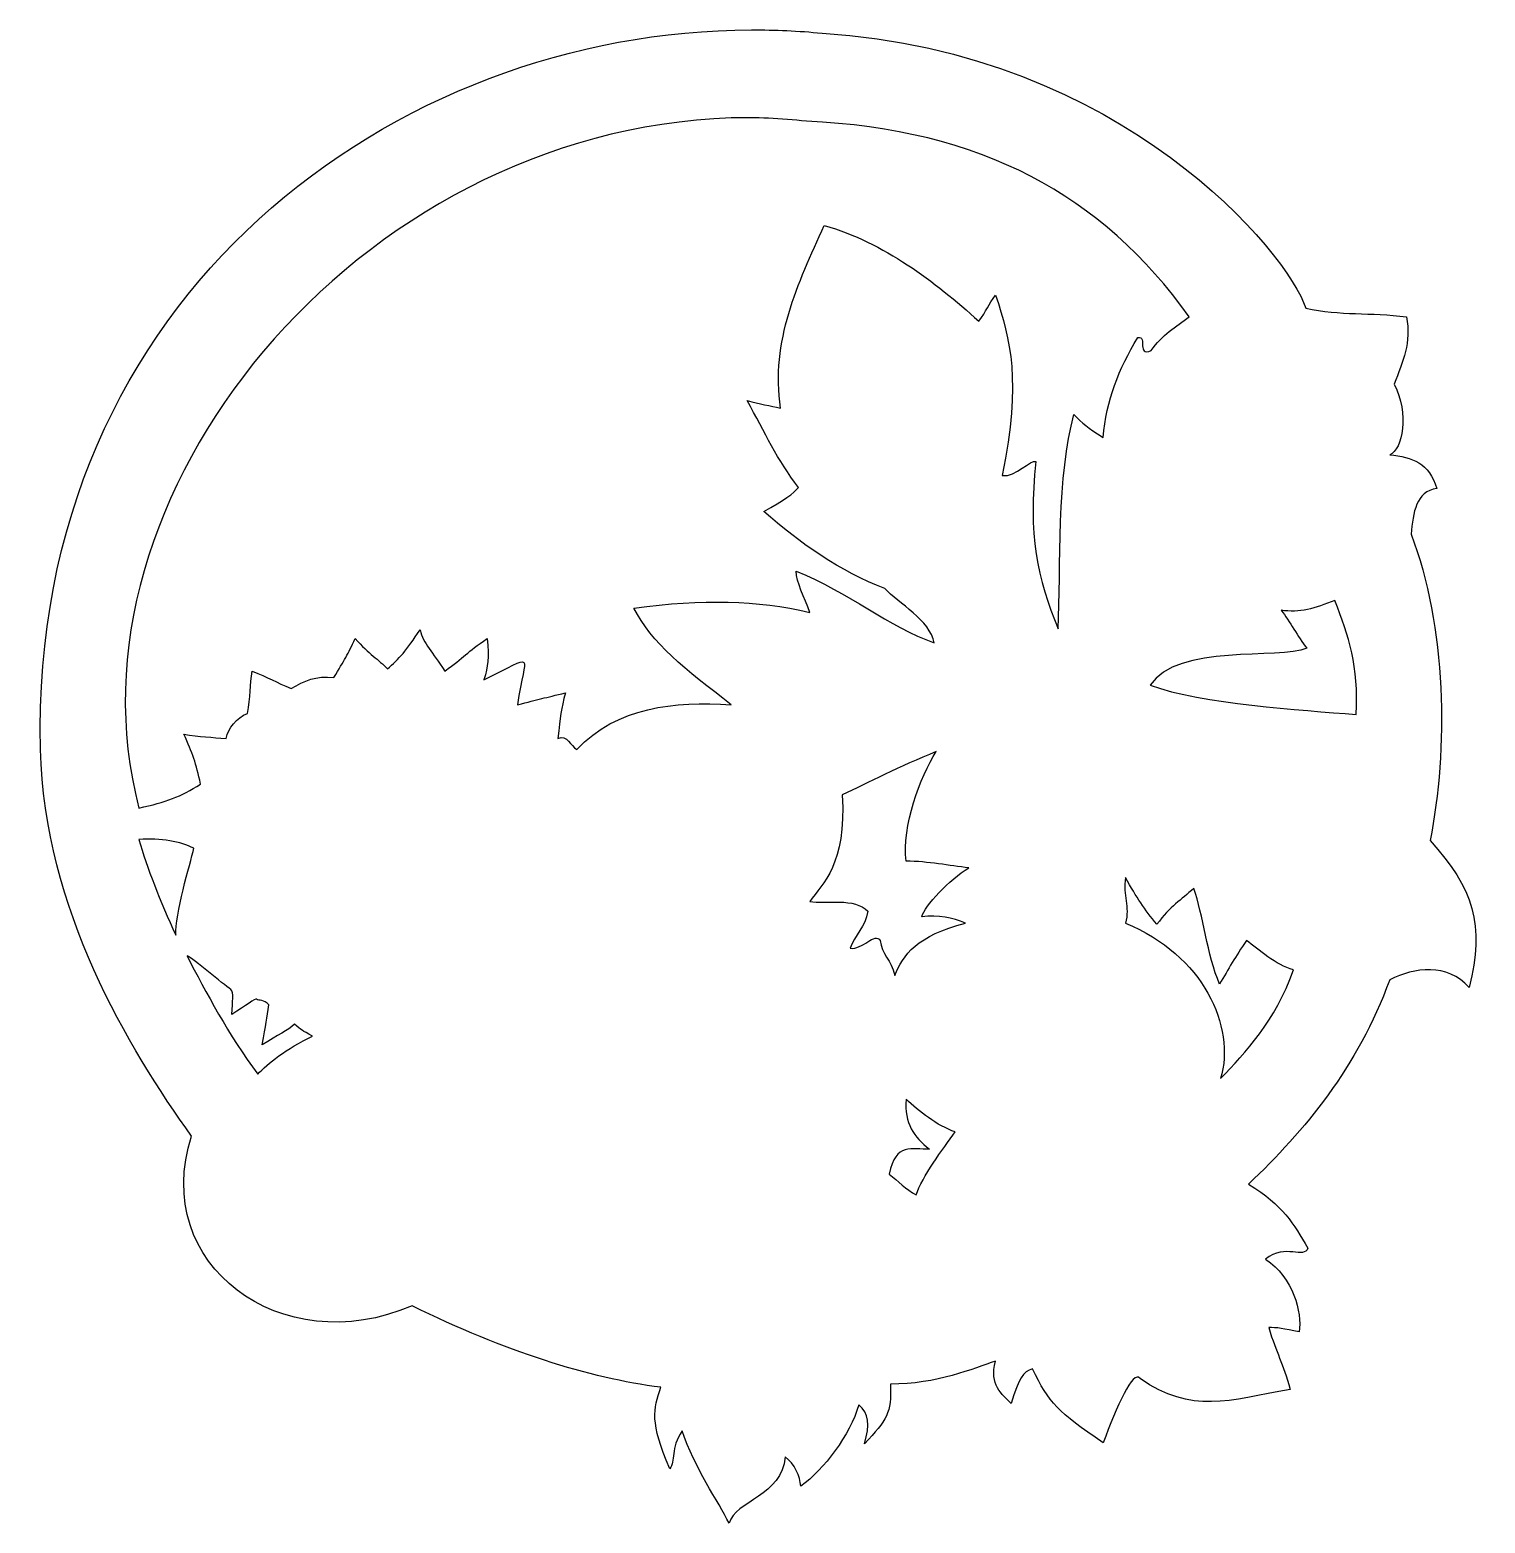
# Model space of a CAD drawing. Header units: centimetres. Extents: x -3.98 to 2.63, y 0.78 to 7.56.
import ezdxf

# ---------------------------------------------------------------- set-up
doc = ezdxf.new("R2010")
doc.units = ezdxf.units.CM
doc.header["$MEASUREMENT"] = 0
doc.layers.add('Layer 1', color=7, linetype='Continuous')

msp = doc.modelspace()

# ---------------------------------------------------------------- linework, layer by layer
at = {"layer": 'Layer 1', "color": 24}
for points, knots in [([(-0.70278, 7.55632), (-2.3147, 7.5544), (-3.97962, 6.35515), (-3.93152, 4.28973), (-3.93152, 4.28973), (-3.91465, 3.5655), (-3.52964, 2.92982), (-3.24509, 2.53307), (-3.24509, 2.53307), (-3.43413, 1.95163), (-2.83911, 1.50728), (-2.24342, 1.7633), (-2.24342, 1.7633), (-1.82327, 1.55576), (-1.4396, 1.43475), (-1.11464, 1.39322), (-1.11464, 1.39322), (-1.14794, 1.29034), (-1.16506, 1.23874), (-1.07396, 1.02314), (-1.07396, 1.02314), (-1.04649, 1.05821), (-1.07221, 1.11489), (-1.01803, 1.19585), (-1.01803, 1.19585), (-0.96148, 1.02777), (-0.85198, 0.87276), (-0.80448, 0.77642), (-0.80448, 0.77642), (-0.77773, 0.87569), (-0.56078, 0.90163), (-0.55024, 1.07742), (-0.55024, 1.07742), (-0.50627, 1.04606), (-0.48214, 0.98943), (-0.47906, 0.94419), (-0.47906, 0.94419), (-0.37005, 1.0214), (-0.25875, 1.17374), (-0.21466, 1.31427), (-0.21466, 1.31427), (-0.17065, 1.27474), (-0.16472, 1.22375), (-0.18924, 1.13663), (-0.18924, 1.13663), (-0.08863, 1.24727), (-0.06534, 1.27332), (-0.07229, 1.40803), (-0.07229, 1.40803), (0.13667, 1.40581), (0.30692, 1.47994), (0.40566, 1.51165), (0.40566, 1.51165), (0.37427, 1.40496), (0.43595, 1.3613), (0.47685, 1.31921), (0.47685, 1.31921), (0.51188, 1.43344), (0.52851, 1.46388), (0.57346, 1.47711), (0.57346, 1.47711), (0.64666, 1.32241), (0.69033, 1.28003), (0.89379, 1.14157), (0.89379, 1.14157), (0.95561, 1.30207), (1.03095, 1.47815), (1.06158, 1.4327), (1.06158, 1.4327), (1.29749, 1.26993), (1.46222, 1.33297), (1.74292, 1.38335), (1.74292, 1.38335), (1.71007, 1.50665), (1.68168, 1.54376), (1.64631, 1.66462), (1.64631, 1.66462), (1.67931, 1.66535), (1.71697, 1.65961), (1.7836, 1.64488), (1.7836, 1.64488), (1.79844, 1.73335), (1.75744, 1.89178), (1.63106, 1.97548), (1.63106, 1.97548), (1.72344, 2.04686), (1.80491, 1.97414), (1.82427, 2.02483), (1.82427, 2.02483), (1.75641, 2.13687), (1.71449, 2.21766), (1.55479, 2.31596), (1.55479, 2.31596), (1.81125, 2.56065), (2.04711, 2.84226), (2.19545, 3.24363), (2.19545, 3.24363), (2.30888, 3.30009), (2.45528, 3.31942), (2.55646, 3.20909), (2.55646, 3.20909), (2.62865, 3.49135), (2.57599, 3.65952), (2.3785, 3.87524), (2.3785, 3.87524), (2.46171, 4.2842), (2.45278, 4.85445), (2.29206, 5.26674), (2.29206, 5.26674), (2.30229, 5.36611), (2.31406, 5.4601), (2.40901, 5.47399), (2.40901, 5.47399), (2.37543, 5.59011), (2.29826, 5.61634), (2.19545, 5.62696), (2.19545, 5.62696), (2.25418, 5.65002), (2.28415, 5.81463), (2.21579, 5.94769), (2.21579, 5.94769), (2.25459, 6.05097), (2.29424, 6.13755), (2.27172, 6.25363), (2.27172, 6.25363), (2.10611, 6.27452), (1.97229, 6.25822), (1.8141, 6.2931), (1.8141, 6.2931), (1.73259, 6.54062), (0.99058, 7.45319), (-0.38245, 7.54151), (-0.38245, 7.54151), (-0.48893, 7.55212), (-0.59532, 7.55644), (-0.70278, 7.55632)], [0, 0, 0, 0, 0.0285714, 0.0285714, 0.0285714, 0.0285714, 0.0571429, 0.0571429, 0.0571429, 0.0571429, 0.0857143, 0.0857143, 0.0857143, 0.0857143, 0.1142857, 0.1142857, 0.1142857, 0.1142857, 0.1428571, 0.1428571, 0.1428571, 0.1428571, 0.1714286, 0.1714286, 0.1714286, 0.1714286, 0.2, 0.2, 0.2, 0.2, 0.2285714, 0.2285714, 0.2285714, 0.2285714, 0.2571429, 0.2571429, 0.2571429, 0.2571429, 0.2857143, 0.2857143, 0.2857143, 0.2857143, 0.3142857, 0.3142857, 0.3142857, 0.3142857, 0.3428571, 0.3428571, 0.3428571, 0.3428571, 0.3714286, 0.3714286, 0.3714286, 0.3714286, 0.4, 0.4, 0.4, 0.4, 0.4285714, 0.4285714, 0.4285714, 0.4285714, 0.4571429, 0.4571429, 0.4571429, 0.4571429, 0.4857143, 0.4857143, 0.4857143, 0.4857143, 0.5142857, 0.5142857, 0.5142857, 0.5142857, 0.5428571, 0.5428571, 0.5428571, 0.5428571, 0.5714286, 0.5714286, 0.5714286, 0.5714286, 0.6, 0.6, 0.6, 0.6, 0.6285714, 0.6285714, 0.6285714, 0.6285714, 0.6571429, 0.6571429, 0.6571429, 0.6571429, 0.6857143, 0.6857143, 0.6857143, 0.6857143, 0.7142857, 0.7142857, 0.7142857, 0.7142857, 0.7428571, 0.7428571, 0.7428571, 0.7428571, 0.7714286, 0.7714286, 0.7714286, 0.7714286, 0.8, 0.8, 0.8, 0.8, 0.8285714, 0.8285714, 0.8285714, 0.8285714, 0.8571429, 0.8571429, 0.8571429, 0.8571429, 0.8857143, 0.8857143, 0.8857143, 0.8857143, 0.9142857, 0.9142857, 0.9142857, 0.9142857, 0.9428571, 0.9428571, 0.9428571, 0.9428571, 1, 1, 1, 1]), ([(-0.79431, 7.15663), (-0.68068, 7.16051), (-0.56996, 7.15275), (-0.45364, 7.14182), (-0.45364, 7.14182), (0.34152, 7.10531), (0.88697, 6.8076), (1.2853, 6.25363), (1.2853, 6.25363), (1.22511, 6.20897), (1.16016, 6.17107), (1.11243, 6.10066), (1.11243, 6.10066), (1.04328, 6.07129), (1.09811, 6.16745), (1.05141, 6.15987), (1.05141, 6.15987), (0.96384, 6.01476), (0.91006, 5.87508), (0.89379, 5.70591), (0.89379, 5.70591), (0.81951, 5.75184), (0.8022, 5.7694), (0.76159, 5.80953), (0.76159, 5.80953), (0.68467, 5.53937), (0.70088, 5.11047), (0.6904, 4.83745), (0.6904, 4.83745), (0.59408, 5.06382), (0.55239, 5.26516), (0.58871, 5.59735), (0.58871, 5.59735), (0.56569, 5.60808), (0.49751, 5.52357), (0.43617, 5.5332), (0.43617, 5.5332), (0.52266, 5.96765), (0.4736, 6.14635), (0.40566, 6.35232), (0.40566, 6.35232), (0.37233, 6.3083), (0.36504, 6.28016), (0.32939, 6.23389), (0.32939, 6.23389), (0.1265, 6.41533), (-0.09947, 6.58987), (-0.37228, 6.66812), (-0.37228, 6.66812), (-0.49309, 6.40513), (-0.6158, 6.14231), (-0.57058, 5.83914), (-0.57058, 5.83914), (-0.61876, 5.85083), (-0.66507, 5.8563), (-0.72312, 5.87368), (-0.72312, 5.87368), (-0.64006, 5.72497), (-0.58624, 5.60515), (-0.48923, 5.47892), (-0.48923, 5.47892), (-0.51144, 5.45302), (-0.554, 5.41813), (-0.64685, 5.37037), (-0.64685, 5.37037), (-0.48281, 5.2262), (-0.29837, 5.09519), (-0.09771, 5.02002), (-0.09771, 5.02002), (-0.03561, 4.95224), (0.11012, 4.87533), (0.12601, 4.7733), (0.12601, 4.7733), (-0.07633, 4.84505), (-0.26458, 5.00304), (-0.4994, 5.09897), (-0.4994, 5.09897), (-0.50075, 5.0503), (-0.46125, 4.9786), (-0.43838, 4.91147), (-0.43838, 4.91147), (-0.6776, 4.96764), (-0.92081, 4.97312), (-1.23667, 4.9312), (-1.23667, 4.9312), (-1.15819, 4.77495), (-1.00191, 4.65096), (-0.79431, 4.49204), (-0.79431, 4.49204), (-1.05475, 4.50908), (-1.31182, 4.48283), (-1.49598, 4.28973), (-1.49598, 4.28973), (-1.52451, 4.30517), (-1.53846, 4.35737), (-1.58242, 4.33907), (-1.58242, 4.33907), (-1.56788, 4.44074), (-1.57012, 4.47238), (-1.54683, 4.54632), (-1.54683, 4.54632), (-1.64322, 4.52379), (-1.66667, 4.51719), (-1.76547, 4.49204), (-1.76547, 4.49204), (-1.73035, 4.73626), (-1.67291, 4.72309), (-1.91801, 4.60553), (-1.91801, 4.60553), (-1.89831, 4.66868), (-1.89462, 4.70304), (-1.90275, 4.79304), (-1.90275, 4.79304), (-1.99845, 4.72886), (-2.00428, 4.70882), (-2.09597, 4.64501), (-2.09597, 4.64501), (-2.15074, 4.73348), (-2.19226, 4.76853), (-2.20783, 4.83252), (-2.20783, 4.83252), (-2.26847, 4.74012), (-2.30427, 4.69889), (-2.35529, 4.65488), (-2.35529, 4.65488), (-2.39662, 4.69771), (-2.43834, 4.72103), (-2.50274, 4.79304), (-2.50274, 4.79304), (-2.53453, 4.72104), (-2.5513, 4.69568), (-2.59935, 4.6154), (-2.59935, 4.6154), (-2.6794, 4.62541), (-2.7347, 4.60163), (-2.79256, 4.56606), (-2.79256, 4.56606), (-2.86264, 4.59459), (-2.8959, 4.61608), (-2.97053, 4.64501), (-2.97053, 4.64501), (-2.98022, 4.58241), (-2.97754, 4.5274), (-2.99086, 4.45256), (-2.99086, 4.45256), (-3.04293, 4.43362), (-3.0789, 4.38596), (-3.08747, 4.33907), (-3.08747, 4.33907), (-3.15369, 4.34444), (-3.20746, 4.34597), (-3.28069, 4.35881), (-3.28069, 4.35881), (-3.24074, 4.27247), (-3.22514, 4.2272), (-3.20442, 4.13183), (-3.20442, 4.13183), (-3.29675, 4.07407), (-3.35998, 4.0502), (-3.48407, 4.02327), (-3.48407, 4.02327), (-3.85696, 5.43516), (-2.49878, 7.09841), (-0.79431, 7.15663)], [0, 0, 0, 0, 0.0238095, 0.0238095, 0.0238095, 0.0238095, 0.047619, 0.047619, 0.047619, 0.047619, 0.0714286, 0.0714286, 0.0714286, 0.0714286, 0.0952381, 0.0952381, 0.0952381, 0.0952381, 0.1190476, 0.1190476, 0.1190476, 0.1190476, 0.1428571, 0.1428571, 0.1428571, 0.1428571, 0.1666667, 0.1666667, 0.1666667, 0.1666667, 0.1904762, 0.1904762, 0.1904762, 0.1904762, 0.2142857, 0.2142857, 0.2142857, 0.2142857, 0.2380952, 0.2380952, 0.2380952, 0.2380952, 0.2619048, 0.2619048, 0.2619048, 0.2619048, 0.2857143, 0.2857143, 0.2857143, 0.2857143, 0.3095238, 0.3095238, 0.3095238, 0.3095238, 0.3333333, 0.3333333, 0.3333333, 0.3333333, 0.3571429, 0.3571429, 0.3571429, 0.3571429, 0.3809524, 0.3809524, 0.3809524, 0.3809524, 0.4047619, 0.4047619, 0.4047619, 0.4047619, 0.4285714, 0.4285714, 0.4285714, 0.4285714, 0.452381, 0.452381, 0.452381, 0.452381, 0.4761905, 0.4761905, 0.4761905, 0.4761905, 0.5, 0.5, 0.5, 0.5, 0.5238095, 0.5238095, 0.5238095, 0.5238095, 0.547619, 0.547619, 0.547619, 0.547619, 0.5714286, 0.5714286, 0.5714286, 0.5714286, 0.5952381, 0.5952381, 0.5952381, 0.5952381, 0.6190476, 0.6190476, 0.6190476, 0.6190476, 0.6428571, 0.6428571, 0.6428571, 0.6428571, 0.6666667, 0.6666667, 0.6666667, 0.6666667, 0.6904762, 0.6904762, 0.6904762, 0.6904762, 0.7142857, 0.7142857, 0.7142857, 0.7142857, 0.7380952, 0.7380952, 0.7380952, 0.7380952, 0.7619048, 0.7619048, 0.7619048, 0.7619048, 0.7857143, 0.7857143, 0.7857143, 0.7857143, 0.8095238, 0.8095238, 0.8095238, 0.8095238, 0.8333333, 0.8333333, 0.8333333, 0.8333333, 0.8571429, 0.8571429, 0.8571429, 0.8571429, 0.8809524, 0.8809524, 0.8809524, 0.8809524, 0.9047619, 0.9047619, 0.9047619, 0.9047619, 0.9285714, 0.9285714, 0.9285714, 0.9285714, 0.952381, 0.952381, 0.952381, 0.952381, 1, 1, 1, 1]), ([(1.9463, 4.96574), (2.00908, 4.80096), (2.0549, 4.6704), (2.04291, 4.44763), (2.04291, 4.44763), (1.79023, 4.46916), (1.34409, 4.49498), (1.10734, 4.58086), (1.10734, 4.58086), (1.23075, 4.77128), (1.69384, 4.69565), (1.81919, 4.74863), (1.81919, 4.74863), (1.77825, 4.80243), (1.74179, 4.86977), (1.70224, 4.92133), (1.70224, 4.92133), (1.7867, 4.90827), (1.85411, 4.92923), (1.9463, 4.96574)], [0, 0, 0, 0, 0.1666667, 0.1666667, 0.1666667, 0.1666667, 0.3333333, 0.3333333, 0.3333333, 0.3333333, 0.5, 0.5, 0.5, 0.5, 0.6666667, 0.6666667, 0.6666667, 0.6666667, 1, 1, 1, 1]), ([(0.13618, 4.27986), (0.06397, 4.1651), (-0.02044, 3.9402), (-0.00111, 3.78148), (-0.00111, 3.78148), (0.10041, 3.78219), (0.19552, 3.76063), (0.28363, 3.75188), (0.28363, 3.75188), (0.19691, 3.69847), (0.0822, 3.57829), (0.07008, 3.52983), (0.07008, 3.52983), (0.14765, 3.53949), (0.20889, 3.5259), (0.26838, 3.50022), (0.26838, 3.50022), (0.05057, 3.44582), (-0.01607, 3.35507), (-0.05195, 3.26337), (-0.05195, 3.26337), (-0.06692, 3.33474), (-0.11382, 3.36032), (-0.11805, 3.42127), (-0.11805, 3.42127), (-0.14246, 3.46201), (-0.19871, 3.37741), (-0.25534, 3.38673), (-0.25534, 3.38673), (-0.23223, 3.44626), (-0.18602, 3.48423), (-0.17398, 3.5545), (-0.17398, 3.5545), (-0.235, 3.61861), (-0.36582, 3.58644), (-0.43838, 3.59891), (-0.43838, 3.59891), (-0.37892, 3.68171), (-0.27145, 3.76694), (-0.29093, 4.08248), (-0.29093, 4.08248), (-0.17429, 4.13862), (-0.03118, 4.2117), (0.13618, 4.27986)], [0, 0, 0, 0, 0.0833333, 0.0833333, 0.0833333, 0.0833333, 0.1666667, 0.1666667, 0.1666667, 0.1666667, 0.25, 0.25, 0.25, 0.25, 0.3333333, 0.3333333, 0.3333333, 0.3333333, 0.4166667, 0.4166667, 0.4166667, 0.4166667, 0.5, 0.5, 0.5, 0.5, 0.5833333, 0.5833333, 0.5833333, 0.5833333, 0.6666667, 0.6666667, 0.6666667, 0.6666667, 0.75, 0.75, 0.75, 0.75, 0.8333333, 0.8333333, 0.8333333, 0.8333333, 1, 1, 1, 1]), ([(-3.48407, 3.88017), (-3.38498, 3.88791), (-3.29431, 3.87149), (-3.23493, 3.8407), (-3.23493, 3.8407), (-3.25136, 3.76822), (-3.3223, 3.54021), (-3.31628, 3.44594), (-3.31628, 3.44594), (-3.38868, 3.60119), (-3.44929, 3.75387), (-3.48407, 3.88017)], [0, 0, 0, 0, 0.25, 0.25, 0.25, 0.25, 0.5, 0.5, 0.5, 0.5, 1, 1, 1, 1]), ([(0.99548, 3.70747), (1.04725, 3.61488), (1.08069, 3.56534), (1.13785, 3.49529), (1.13785, 3.49529), (1.20128, 3.57852), (1.24597, 3.60542), (1.30564, 3.65812), (1.30564, 3.65812), (1.34697, 3.54017), (1.36719, 3.35525), (1.42259, 3.22389), (1.42259, 3.22389), (1.46414, 3.29368), (1.49355, 3.34857), (1.54462, 3.42127), (1.54462, 3.42127), (1.60025, 3.38235), (1.67831, 3.31018), (1.75817, 3.28804), (1.75817, 3.28804), (1.67436, 3.05171), (1.5404, 2.91533), (1.42767, 2.7946), (1.42767, 2.7946), (1.49688, 3.02955), (1.3481, 3.35764), (0.99548, 3.50022), (0.99548, 3.50022), (1.01647, 3.57712), (0.98191, 3.62392), (0.99548, 3.70747)], [0, 0, 0, 0, 0.1111111, 0.1111111, 0.1111111, 0.1111111, 0.2222222, 0.2222222, 0.2222222, 0.2222222, 0.3333333, 0.3333333, 0.3333333, 0.3333333, 0.4444444, 0.4444444, 0.4444444, 0.4444444, 0.5555556, 0.5555556, 0.5555556, 0.5555556, 0.6666667, 0.6666667, 0.6666667, 0.6666667, 0.7777778, 0.7777778, 0.7777778, 0.7777778, 1, 1, 1, 1]), ([(-3.26543, 3.35219), (-3.23579, 3.33829), (-3.10303, 3.2243), (-3.06713, 3.19922), (-3.06713, 3.19922), (-3.05021, 3.18548), (-3.06126, 3.14813), (-3.06205, 3.08573), (-3.06205, 3.08573), (-2.99898, 3.12552), (-2.95539, 3.16097), (-2.95019, 3.15481), (-2.95019, 3.15481), (-2.93973, 3.14782), (-2.91702, 3.15481), (-2.89426, 3.13014), (-2.89426, 3.13014), (-2.90298, 3.06671), (-2.9063, 3.0418), (-2.92476, 2.94757), (-2.92476, 2.94757), (-2.85163, 2.99449), (-2.81006, 3.01284), (-2.77731, 3.04132), (-2.77731, 3.04132), (-2.7452, 3.01457), (-2.74509, 3.01452), (-2.69596, 2.98704), (-2.69596, 2.98704), (-2.81588, 2.93131), (-2.8998, 2.86238), (-2.9451, 2.81434), (-2.9451, 2.81434), (-3.07555, 2.99208), (-3.18153, 3.18715), (-3.26543, 3.35219)], [0, 0, 0, 0, 0.1, 0.1, 0.1, 0.1, 0.2, 0.2, 0.2, 0.2, 0.3, 0.3, 0.3, 0.3, 0.4, 0.4, 0.4, 0.4, 0.5, 0.5, 0.5, 0.5, 0.6, 0.6, 0.6, 0.6, 0.7, 0.7, 0.7, 0.7, 0.8, 0.8, 0.8, 0.8, 1, 1, 1, 1]), ([(-0.00111, 2.70084), (0.05633, 2.64921), (0.13964, 2.57966), (0.22262, 2.55281), (0.22262, 2.55281), (0.16547, 2.47639), (0.0722, 2.34746), (0.04466, 2.26662), (0.04466, 2.26662), (-0.00139, 2.29141), (-0.0367, 2.33053), (-0.07737, 2.36037), (-0.07737, 2.36037), (-0.04868, 2.50752), (0.02682, 2.47158), (0.10567, 2.47386), (0.10567, 2.47386), (0.03411, 2.52967), (-0.0094, 2.59174), (-0.00111, 2.70084)], [0, 0, 0, 0, 0.1666667, 0.1666667, 0.1666667, 0.1666667, 0.3333333, 0.3333333, 0.3333333, 0.3333333, 0.5, 0.5, 0.5, 0.5, 0.6666667, 0.6666667, 0.6666667, 0.6666667, 1, 1, 1, 1])]:
    msp.add_open_spline(points, degree=3, knots=knots, dxfattribs=at)

doc.saveas('drawing.dxf')
